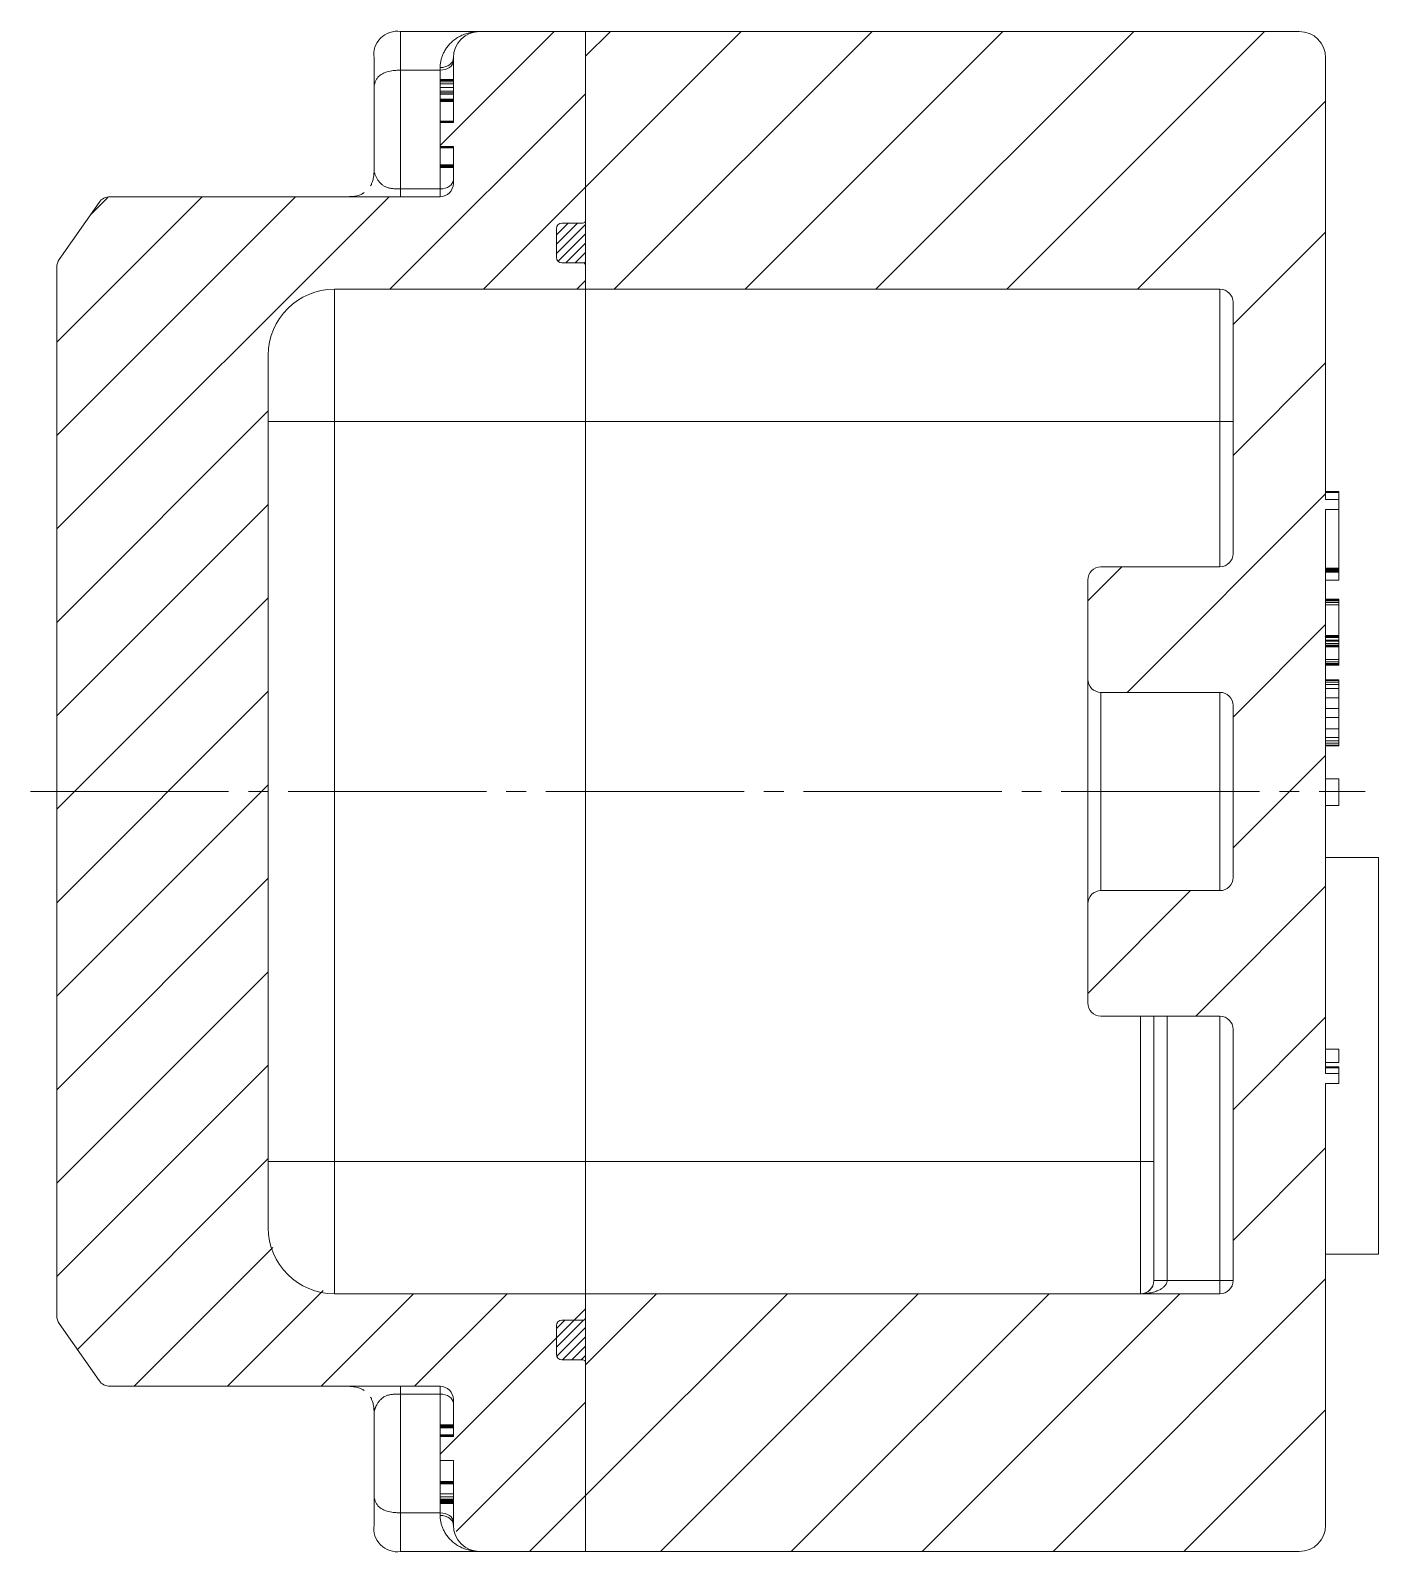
# Model space of a CAD drawing. Header units: millimetres. Extents: x -343 to 384, y -214 to 297.
# Drawn here: x -342.8 to -240.8, y -57.6 to 57.6 of the extents above; entities that cross this region are included whole.
import ezdxf

# ---------------------------------------------------------------- set-up
doc = ezdxf.new("R2010")
doc.units = ezdxf.units.MM
doc.linetypes.add('K5LT_AXLED', pattern=[19.5, 15, -1.5, 1.5, -1.5])
doc.linetypes.add('K5LT_THIN', pattern=[0])

# ---------------------------------------------------------------- blocks, each defined once
blk = doc.blocks.new('U6')
h = blk.add_hatch()
h.set_pattern_fill('', angle=45, style=0, pattern_type=0)
h.set_pattern_definition([(45, (0, 0), (-3.535534, 3.535534), [])])
h.paths.add_polyline_path([(-310.76, 55.5), (-310.76, 50.61), (-311.76, 50.61), (-311.76, 48.79), (-310.76, 48.79), (-310.76, 46), (-311.05, 45.29), (-311.76, 45), (-336.74, 45), (-337.44, 44.71), (-337.56, 44.57), (-340.58, 40.26), (-340.76, 39.68), (-340.76, -39.68), (-340.58, -40.26), (-337.56, -44.57), (-336.91, -44.98), (-336.74, -45), (-311.76, -45), (-311.05, -45.29), (-310.76, -46), (-310.76, -48.79), (-311.76, -48.79), (-311.76, -50.61), (-310.76, -50.61), (-310.76, -55.5), (-310.17, -56.91), (-308.76, -57.5), (-300.76, -57.5), (-300.76, -43.2), (-300.82, -43.06), (-300.96, -43), (-302.56, -43), (-302.84, -42.88), (-302.96, -42.6), (-302.96, -40.4), (-302.84, -40.12), (-302.56, -40), (-300.96, -40), (-300.82, -39.94), (-300.76, -39.8), (-300.76, -38), (-319.76, -38), (-322.45, -37.22), (-324.29, -35.11), (-324.76, -33), (-324.76, 33), (-323.97, 35.69), (-321.87, 37.53), (-319.76, 38), (-300.76, 38), (-300.76, 39.8), (-300.82, 39.94), (-300.96, 40), (-302.56, 40), (-302.84, 40.12), (-302.96, 40.4), (-302.96, 42.6), (-302.84, 42.88), (-302.56, 43), (-300.96, 43), (-300.82, 43.06), (-300.76, 43.2), (-300.76, 57.5), (-308.76, 57.5), (-310.17, 56.91)])
h = blk.add_hatch()
h.set_pattern_fill('', angle=45, style=0, pattern_type=0)
h.set_pattern_definition([(45, (0, 0), (-4.94975, 4.94975), [])])
h.paths.add_polyline_path([(-252.76, 17), (-261.76, 17), (-262.46, 16.71), (-262.76, 16), (-262.76, 8.5), (-262.46, 7.79), (-261.76, 7.5), (-252.76, 7.5), (-252.05, 7.21), (-251.76, 6.5), (-251.76, -6.5), (-252.05, -7.21), (-252.76, -7.5), (-261.76, -7.5), (-262.46, -7.79), (-262.76, -8.5), (-262.76, -16), (-262.46, -16.71), (-261.76, -17), (-252.76, -17), (-252.05, -17.29), (-251.76, -18), (-251.76, -37), (-252.05, -37.71), (-252.76, -38), (-300.76, -38), (-300.76, -57.5), (-246.76, -57.5), (-245.34, -56.91), (-244.76, -55.5), (-244.76, -45), (-244.76, -22.09), (-243.76, -22.09), (-243.76, -21.33), (-244.76, -21.33), (-244.76, 21.33), (-243.76, 21.33), (-243.76, 22.09), (-244.76, 22.09), (-244.76, 45), (-244.76, 55.5), (-245.34, 56.91), (-246.76, 57.5), (-300.76, 57.5), (-300.76, 38), (-252.76, 38), (-252.05, 37.71), (-251.76, 37), (-251.76, 18), (-252.05, 17.29)])
h = blk.add_hatch()
h.set_pattern_fill('', angle=45, style=0, pattern_type=0)
h.set_pattern_definition([(45, (0, 0), (-0.3535534, 0.3535534), [])])
h.paths.add_polyline_path([(-300.76, -43.2), (-300.76, -39.8), (-300.82, -39.94), (-300.96, -40), (-302.56, -40), (-302.84, -40.12), (-302.96, -40.4), (-302.96, -42.6), (-302.84, -42.88), (-302.56, -43), (-300.96, -43), (-300.82, -43.06), (-300.76, -43.2)])
h.paths.add_polyline_path([(-300.76, 39.8), (-300.76, 43.2), (-300.82, 43.06), (-300.96, 43), (-300.96, 43), (-302.56, 43), (-302.84, 42.88), (-302.96, 42.6), (-302.96, 40.4), (-302.84, 40.12), (-302.56, 40), (-300.96, 40), (-300.82, 39.94)])
at = {"color": 7, "linetype": 'K5LT_THIN', "lineweight": 18}
for p, q in [((-314.76, 54.57), (-314.76, 57.5)), ((-308.76, 57.5), (-314.76, 57.5)), ((-300.76, 57.5), (-308.76, 57.5)), ((-300.76, 57.5), (-300.76, 43.2)), ((-246.76, 57.5), (-300.76, 57.5)), ((-300.76, 57.5), (-300.76, 38)), ((-316.76, 53.16), (-316.76, 55.5)), ((-310.76, 55.5), (-310.76, 50.61)), ((-244.76, 45), (-244.76, 55.5)), ((-311.76, 54.57), (-314.76, 54.57)), ((-314.76, 45.59), (-314.76, 54.57)), ((-311.76, 54.57), (-311.76, 54.77)), ((-311.76, 53.86), (-311.76, 54.57)), ((-316.76, 46.99), (-316.76, 53.16)), ((-311.76, 53.84), (-311.76, 53.86)), ((-310.76, 53.86), (-311.76, 53.86)), ((-310.76, 53.84), (-311.76, 53.84)), ((-311.76, 53.78), (-311.76, 53.84)), ((-311.76, 53.68), (-311.76, 53.78)), ((-310.76, 53.78), (-311.76, 53.78)), ((-311.76, 53.54), (-311.76, 53.68)), ((-310.76, 53.68), (-311.76, 53.68)), ((-310.76, 53.54), (-311.76, 53.54)), ((-311.76, 53.26), (-311.76, 53.54)), ((-310.76, 53.26), (-311.76, 53.26)), ((-311.76, 52.98), (-311.76, 53.26)), ((-311.76, 52.87), (-311.76, 52.98)), ((-310.76, 52.98), (-311.76, 52.98)), ((-316.76, 51.9), (-316.76, 50.63)), ((-311.76, 52.75), (-311.76, 52.87)), ((-310.76, 52.87), (-311.76, 52.87)), ((-310.76, 52.75), (-311.76, 52.75)), ((-311.76, 52.38), (-311.76, 52.75)), ((-310.76, 52.38), (-311.76, 52.38)), ((-311.76, 52.37), (-311.76, 52.38)), ((-310.76, 52.37), (-311.76, 52.37)), ((-311.76, 52.34), (-311.76, 52.37)), ((-311.76, 52.25), (-311.76, 52.34)), ((-310.76, 52.34), (-311.76, 52.34)), ((-310.76, 52.25), (-311.76, 52.25)), ((-311.76, 52.2), (-311.76, 52.25)), ((-311.76, 50.72), (-311.76, 52.2)), ((-310.76, 52.2), (-311.76, 52.2)), ((-310.76, 50.72), (-311.76, 50.72)), ((-311.76, 50.71), (-311.76, 50.72)), ((-311.76, 50.67), (-311.76, 50.71)), ((-310.76, 50.71), (-311.76, 50.71)), ((-316.76, 50.63), (-316.76, 46.99)), ((-310.76, 50.67), (-311.76, 50.67)), ((-311.76, 50.61), (-311.76, 50.67)), ((-310.76, 50.61), (-311.76, 50.61)), ((-311.76, 50.61), (-311.76, 48.79)), ((-311.76, 48.74), (-311.76, 48.79)), ((-310.76, 48.79), (-311.76, 48.79)), ((-311.76, 48.7), (-311.76, 48.74)), ((-310.76, 48.74), (-311.76, 48.74)), ((-311.76, 48.69), (-311.76, 48.7)), ((-310.76, 48.7), (-311.76, 48.7)), ((-311.76, 47.4), (-311.76, 48.69)), ((-310.76, 48.69), (-311.76, 48.69)), ((-310.76, 48.69), (-311.76, 48.69)), ((-311.76, 48.69), (-311.76, 48.69)), ((-310.76, 48.79), (-310.76, 46)), ((-310.76, 47.4), (-311.76, 47.4)), ((-311.76, 47.34), (-311.76, 47.4)), ((-310.76, 47.34), (-311.76, 47.34)), ((-311.76, 47.27), (-311.76, 47.34)), ((-311.76, 47.23), (-311.76, 47.27)), ((-310.76, 47.27), (-311.76, 47.27)), ((-310.76, 47.23), (-311.76, 47.23)), ((-311.76, 47.21), (-311.76, 47.23)), ((-316.76, 46.98), (-316.76, 46.99)), ((-316.76, 46.96), (-316.76, 46.98)), ((-310.76, 47.21), (-311.76, 47.21)), ((-311.76, 45.59), (-311.76, 47.21)), ((-311.76, 45), (-336.74, 45)), ((-311.76, 45.59), (-314.76, 45.59)), ((-314.76, 45), (-314.76, 45.59)), ((-311.76, 45.59), (-311.76, 45)), ((-244.76, 45), (-244.76, 22.09)), ((-340.58, 40.26), (-337.56, 44.57)), ((-300.96, 43), (-302.56, 43)), ((-300.96, 43), (-302.56, 43)), ((-300.76, 39.8), (-300.76, 43.2)), ((-302.96, 42.6), (-302.96, 40.4)), ((-302.96, 42.6), (-302.96, 40.4)), ((-340.76, 39.68), (-340.76, -39.68)), ((-302.56, 40), (-300.96, 40)), ((-302.56, 40), (-300.96, 40)), ((-300.76, 39.8), (-300.76, 38)), ((-319.76, 28), (-319.76, 38)), ((-300.76, 38), (-319.76, 38)), ((-300.76, 28), (-300.76, 38)), ((-300.76, 28), (-300.76, 38)), ((-252.76, 38), (-300.76, 38)), ((-252.76, 38), (-252.76, 28)), ((-251.76, 37), (-251.76, 18)), ((-324.76, -33), (-324.76, 33)), ((-319.76, 28), (-324.76, 28)), ((-319.76, 28), (-300.76, 28)), ((-319.76, -28), (-319.76, 28)), ((-300.76, 28), (-300.76, -28)), ((-300.76, 28), (-300.76, -28)), ((-252.76, 28), (-300.76, 28)), ((-252.76, 28), (-251.76, 28)), ((-252.76, 28), (-252.76, 17)), ((-244.76, 22.69), (-243.76, 22.69)), ((-244.76, 22.68), (-243.76, 22.68)), ((-244.76, 22.68), (-243.76, 22.68)), ((-244.76, 22.67), (-243.76, 22.67)), ((-244.76, 22.64), (-243.76, 22.64)), ((-244.76, 22.61), (-243.76, 22.61)), ((-243.76, 22.09), (-244.76, 22.09)), ((-243.76, 22.69), (-243.76, 22.68)), ((-243.76, 22.68), (-243.76, 22.67)), ((-243.76, 22.68), (-243.76, 22.68)), ((-243.76, 22.67), (-243.76, 22.64)), ((-243.76, 22.64), (-243.76, 22.61)), ((-243.76, 22.61), (-243.76, 22.09)), ((-243.76, 21.33), (-243.76, 22.09)), ((-244.76, 21.33), (-243.76, 21.33)), ((-244.76, 21.33), (-244.76, -21.33)), ((-243.76, 21.33), (-243.76, 16.89)), ((-252.76, 17), (-261.76, 17)), ((-244.76, 16.89), (-243.76, 16.89)), ((-244.76, 16.83), (-243.76, 16.83)), ((-244.76, 16.77), (-243.76, 16.77)), ((-244.76, 16.71), (-243.76, 16.71)), ((-244.76, 16.65), (-243.76, 16.65)), ((-244.76, 16.62), (-243.76, 16.62)), ((-244.76, 16.61), (-243.76, 16.61)), ((-244.76, 16.6), (-243.76, 16.6)), ((-244.76, 16.59), (-243.76, 16.59)), ((-243.76, 16.89), (-243.76, 16.83)), ((-243.76, 16.83), (-243.76, 16.77)), ((-243.76, 16.77), (-243.76, 16.71)), ((-243.76, 16.71), (-243.76, 16.65)), ((-243.76, 16.65), (-243.76, 16.62)), ((-243.76, 16.62), (-243.76, 16.61)), ((-243.76, 16.61), (-243.76, 16.6)), ((-243.76, 16.6), (-243.76, 16.59)), ((-243.76, 16.59), (-243.76, 16)), ((-262.76, 16), (-262.76, 8.5)), ((-244.76, 16), (-243.76, 16)), ((-244.76, 14.56), (-243.76, 14.56)), ((-244.76, 14.54), (-243.76, 14.54)), ((-244.76, 14.5), (-243.76, 14.5)), ((-244.76, 14.43), (-243.76, 14.43)), ((-244.76, 14.3), (-243.76, 14.3)), ((-244.76, 14.13), (-243.76, 14.13)), ((-243.76, 14.56), (-243.76, 14.54)), ((-243.76, 14.54), (-243.76, 14.5)), ((-243.76, 14.5), (-243.76, 14.43)), ((-243.76, 14.43), (-243.76, 14.3)), ((-243.76, 14.3), (-243.76, 14.13)), ((-243.76, 14.13), (-243.76, 11.81)), ((-244.76, 11.81), (-243.76, 11.81)), ((-244.76, 11.8), (-243.76, 11.8)), ((-244.76, 11.78), (-243.76, 11.78)), ((-244.76, 11.73), (-243.76, 11.73)), ((-244.76, 11.65), (-243.76, 11.65)), ((-243.76, 11.81), (-243.76, 11.8)), ((-243.76, 11.8), (-243.76, 11.78)), ((-243.76, 11.78), (-243.76, 11.73)), ((-243.76, 11.73), (-243.76, 11.65)), ((-243.76, 11.65), (-243.76, 11.45)), ((-244.76, 11.45), (-243.76, 11.45)), ((-244.76, 11.37), (-243.76, 11.37)), ((-244.76, 11.2), (-243.76, 11.2)), ((-244.76, 11.08), (-243.76, 11.08)), ((-244.76, 10.99), (-243.76, 10.99)), ((-244.76, 10.95), (-243.76, 10.95)), ((-244.76, 10.94), (-243.76, 10.94)), ((-243.76, 11.45), (-243.76, 11.37)), ((-243.76, 11.37), (-243.76, 11.2)), ((-243.76, 11.2), (-243.76, 11.08)), ((-243.76, 11.08), (-243.76, 10.99)), ((-243.76, 10.99), (-243.76, 10.95)), ((-243.76, 10.95), (-243.76, 10.94)), ((-243.76, 10.94), (-243.76, 9.99)), ((-244.76, 9.99), (-243.76, 9.99)), ((-244.76, 9.8), (-243.76, 9.8)), ((-244.76, 9.68), (-243.76, 9.68)), ((-244.76, 9.63), (-243.76, 9.63)), ((-244.76, 9.58), (-243.76, 9.58)), ((-244.76, 9.56), (-243.76, 9.56)), ((-243.76, 9.99), (-243.76, 9.8)), ((-243.76, 9.8), (-243.76, 9.68)), ((-243.76, 9.68), (-243.76, 9.63)), ((-243.76, 9.63), (-243.76, 9.58)), ((-243.76, 9.58), (-243.76, 9.56)), ((-262.76, 8.5), (-262.76, -8.5)), ((-244.76, 8.44), (-243.76, 8.44)), ((-244.76, 8.4), (-243.76, 8.4)), ((-244.76, 8.28), (-243.76, 8.28)), ((-244.76, 8.09), (-243.76, 8.09)), ((-243.76, 8.44), (-243.76, 8.4)), ((-243.76, 8.4), (-243.76, 8.28)), ((-243.76, 8.28), (-243.76, 8.09)), ((-243.76, 8.09), (-243.76, 7.78)), ((-261.76, 7.5), (-261.76, -7.5)), ((-252.76, 7.5), (-261.76, 7.5)), ((-252.76, 7.5), (-252.76, -7.5)), ((-244.76, 7.78), (-243.76, 7.78)), ((-244.76, 7.08), (-243.76, 7.08)), ((-243.76, 7.78), (-243.76, 7.08)), ((-243.76, 7.08), (-243.76, 6.29)), ((-251.76, 6.5), (-251.76, -6.5)), ((-244.76, 6.29), (-243.76, 6.29)), ((-243.76, 6.29), (-243.76, 5.61)), ((-244.76, 5.61), (-243.76, 5.61)), ((-244.76, 4.75), (-243.76, 4.75)), ((-243.76, 5.61), (-243.76, 4.75)), ((-243.76, 4.75), (-243.76, 4.08)), ((-244.76, 4.08), (-243.76, 4.08)), ((-244.76, 3.83), (-243.76, 3.83)), ((-244.76, 3.66), (-243.76, 3.66)), ((-244.76, 3.5), (-243.76, 3.5)), ((-243.76, 4.08), (-243.76, 3.83)), ((-243.76, 3.83), (-243.76, 3.66)), ((-243.76, 3.66), (-243.76, 3.5)), ((-243.76, 3.5), (-243.76, 3.45)), ((-244.76, 3.45), (-243.76, 3.45)), ((-244.76, 0.95), (-243.76, 0.95)), ((-243.76, 0.95), (-243.76, -1.05)), ((-244.76, -1.05), (-243.76, -1.05)), ((-244.76, -3.89), (-244.76, -1.7)), ((-240.76, -5), (-244.76, -5)), ((-240.76, -35), (-240.76, -5)), ((-252.76, -7.5), (-261.76, -7.5)), ((-262.76, -8.5), (-262.76, -16)), ((-252.76, -17), (-261.76, -17)), ((-258.76, -28), (-258.76, -17)), ((-257.76, -37), (-257.76, -17)), ((-256.76, -37), (-256.76, -17)), ((-252.76, -37), (-252.76, -17)), ((-251.76, -18), (-251.76, -37)), ((-244.76, -19.5), (-243.76, -19.5)), ((-243.76, -19.5), (-243.76, -20.5)), ((-244.76, -20.5), (-243.76, -20.5)), ((-244.76, -20.82), (-243.76, -20.82)), ((-244.76, -20.83), (-243.76, -20.83)), ((-244.76, -20.84), (-243.76, -20.84)), ((-244.76, -20.86), (-243.76, -20.86)), ((-244.76, -20.9), (-243.76, -20.9)), ((-243.76, -21.33), (-244.76, -21.33)), ((-243.76, -20.82), (-243.76, -20.83)), ((-243.76, -20.83), (-243.76, -20.84)), ((-243.76, -20.84), (-243.76, -20.86)), ((-243.76, -20.86), (-243.76, -20.9)), ((-243.76, -20.9), (-243.76, -21.33)), ((-243.76, -22.09), (-243.76, -21.33)), ((-244.76, -22.09), (-243.76, -22.09)), ((-244.76, -22.09), (-244.76, -45)), ((-324.76, -28), (-319.76, -28)), ((-319.76, -28), (-300.76, -28)), ((-319.76, -28), (-319.76, -38)), ((-300.76, -38), (-300.76, -28)), ((-258.76, -28), (-300.76, -28)), ((-300.76, -38), (-300.76, -28)), ((-258.76, -28), (-257.76, -28)), ((-258.76, -38), (-258.76, -28)), ((-240.76, -35), (-244.76, -35)), ((-319.76, -38), (-300.76, -38)), ((-300.76, -38), (-300.76, -39.8)), ((-300.76, -38), (-300.76, -57.5)), ((-300.76, -38), (-252.76, -38)), ((-257.76, -37), (-256.76, -37)), ((-252.76, -37), (-256.76, -37)), ((-252.76, -37), (-251.76, -37)), ((-252.76, -38), (-252.76, -37)), ((-337.56, -44.57), (-340.58, -40.26)), ((-300.96, -40), (-302.56, -40)), ((-300.96, -40), (-302.56, -40)), ((-300.76, -43.2), (-300.76, -39.8)), ((-302.96, -40.4), (-302.96, -42.6)), ((-302.96, -40.4), (-302.96, -42.6)), ((-302.56, -43), (-300.96, -43)), ((-302.56, -43), (-300.96, -43)), ((-300.76, -43.2), (-300.76, -57.5)), ((-336.74, -45), (-311.76, -45)), ((-314.76, -45.59), (-314.76, -45)), ((-314.76, -54.57), (-314.76, -45.59)), ((-311.76, -45.59), (-314.76, -45.59)), ((-311.76, -45), (-311.76, -45.59)), ((-311.76, -47.91), (-311.76, -45.59)), ((-310.76, -46), (-310.76, -48.79)), ((-244.76, -45), (-244.76, -55.5)), ((-316.76, -46.98), (-316.76, -46.96)), ((-316.76, -46.98), (-316.76, -46.99)), ((-316.76, -46.98), (-316.76, -51.9)), ((-316.76, -53.16), (-316.76, -46.99)), ((-311.76, -47.93), (-311.76, -47.91)), ((-310.76, -47.91), (-311.76, -47.91)), ((-310.76, -47.93), (-311.76, -47.93)), ((-311.76, -47.97), (-311.76, -47.93)), ((-310.76, -47.97), (-311.76, -47.97)), ((-311.76, -47.99), (-311.76, -47.97)), ((-311.76, -48.04), (-311.76, -47.99)), ((-310.76, -47.99), (-311.76, -47.99)), ((-311.76, -48.09), (-311.76, -48.04)), ((-310.76, -48.04), (-311.76, -48.04)), ((-311.76, -48.15), (-311.76, -48.09)), ((-310.76, -48.09), (-311.76, -48.09)), ((-310.76, -48.15), (-311.76, -48.15)), ((-311.76, -48.68), (-311.76, -48.15)), ((-311.76, -48.69), (-311.76, -48.68)), ((-310.76, -48.68), (-311.76, -48.68)), ((-310.76, -48.69), (-311.76, -48.69)), ((-311.76, -48.7), (-311.76, -48.69)), ((-311.76, -48.73), (-311.76, -48.7)), ((-310.76, -48.7), (-311.76, -48.7)), ((-310.76, -48.73), (-311.76, -48.73)), ((-311.76, -48.79), (-311.76, -48.73)), ((-311.76, -48.79), (-311.76, -50.61)), ((-310.76, -48.79), (-311.76, -48.79)), ((-310.76, -50.61), (-311.76, -50.61)), ((-311.76, -52.2), (-311.76, -50.61)), ((-310.76, -50.61), (-310.76, -55.5)), ((-311.76, -52.25), (-311.76, -52.2)), ((-310.76, -52.2), (-311.76, -52.2)), ((-311.76, -52.32), (-311.76, -52.25)), ((-310.76, -52.25), (-311.76, -52.25)), ((-310.76, -52.32), (-311.76, -52.32)), ((-311.76, -52.37), (-311.76, -52.32)), ((-311.76, -52.38), (-311.76, -52.37)), ((-310.76, -52.37), (-311.76, -52.37)), ((-310.76, -52.38), (-311.76, -52.38)), ((-311.76, -53.13), (-311.76, -52.38)), ((-316.76, -55.5), (-316.76, -53.16)), ((-311.76, -53.36), (-311.76, -53.13)), ((-310.76, -53.13), (-311.76, -53.13)), ((-311.76, -53.54), (-311.76, -53.36)), ((-310.76, -53.36), (-311.76, -53.36)), ((-310.76, -53.54), (-311.76, -53.54)), ((-311.76, -53.61), (-311.76, -53.54)), ((-310.76, -53.61), (-311.76, -53.61)), ((-311.76, -53.67), (-311.76, -53.61)), ((-310.76, -53.67), (-311.76, -53.67)), ((-311.76, -53.75), (-311.76, -53.67)), ((-310.76, -53.75), (-311.76, -53.75)), ((-311.76, -53.81), (-311.76, -53.75)), ((-311.76, -53.85), (-311.76, -53.81)), ((-310.76, -53.81), (-311.76, -53.81)), ((-311.76, -53.86), (-311.76, -53.85)), ((-310.76, -53.85), (-311.76, -53.85)), ((-310.76, -53.86), (-311.76, -53.86)), ((-311.76, -54.57), (-311.76, -53.86)), ((-311.76, -54.57), (-314.76, -54.57)), ((-314.76, -57.5), (-314.76, -54.57)), ((-311.76, -54.77), (-311.76, -54.57)), ((-308.76, -57.5), (-314.76, -57.5)), ((-308.76, -57.5), (-300.76, -57.5)), ((-300.76, -57.5), (-246.76, -57.5))]:
    blk.add_line(p, q, dxfattribs=at)
at = {"color": 30, "linetype": 'K5LT_AXLED', "lineweight": 18, "true_color": 0xff8000}
blk.add_line((-342.76, 0), (-241.76, 0), dxfattribs=at)
at = {"color": 7, "linetype": 'K5LT_THIN', "lineweight": 18}
for centre, radius, start, end in [((-315.01, 55.75), 1.77, 81.8699, 188.1301), ((-308.76, 55.5), 2, 90, 180), ((-246.76, 55.5), 2, 0, 90), ((-336.74, 44), 1, 90, 145), ((-311.76, 46), 1, 270, 0), ((-302.56, 42.6), 0.4, 90, 180), ((-302.56, 42.6), 0.4, 90, 180), ((-300.96, 43.2), 0.2, 270, 0), ((-300.96, 43.2), 0.2, 270, 0), ((-302.56, 40.4), 0.4, 180, 270), ((-302.56, 40.4), 0.4, 180, 270), ((-339.76, 39.68), 1, 145, 180), ((-300.96, 39.8), 0.2, 0, 90), ((-300.96, 39.8), 0.2, 0.0006, 90), ((-319.76, 33), 5, 90, 180), ((-252.76, 37), 1, 0, 90), ((-252.76, 18), 1, 270, 0), ((-261.76, 16), 1, 90, 180), ((-261.76, 8.5), 1, 180, 270), ((-252.76, 6.5), 1, 0, 90), ((-252.76, -6.5), 1, 270, 0), ((-261.76, -8.5), 1, 90, 180), ((-261.76, -16), 1, 180, 270), ((-252.76, -18), 1, 0, 90), ((-319.76, -33), 5, 180, 270), ((-258.76, -37), 1, 270.0149, 0), ((-252.76, -37), 1, 270, 0), ((-339.76, -39.68), 1, 180, 215), ((-302.56, -40.4), 0.4, 90, 180), ((-302.56, -40.4), 0.4, 90, 180), ((-300.96, -39.8), 0.2, 270, 0), ((-300.96, -39.8), 0.2, 270, 359.9994), ((-302.56, -42.6), 0.4, 180, 270), ((-302.56, -42.6), 0.4, 180, 270), ((-300.96, -43.2), 0.2, 0, 90), ((-300.96, -43.2), 0.2, 0, 90), ((-336.74, -44), 1, 215, 270), ((-311.76, -46), 1, 0, 90), ((-311.76, -46), 1, 0, 90), ((-315.01, -55.75), 1.77, 171.8699, 278.1301), ((-308.76, -55.5), 2, 180, 270), ((-246.76, -55.5), 2, 270, 0)]:
    blk.add_arc(centre, radius, start, end, dxfattribs=at)
for centre, start_param, end_param in [((-311.76, 55.28), 4.712389, 6.283185), ((-311.76, 46.29), 4.712389, 6.283185), ((-311.76, -46.29), 0, 1.570796), ((-311.76, -55.28), 0, 1.570796)]:
    blk.add_ellipse(centre, major_axis=(1, 0), ratio=0.707107, start_param=start_param, end_param=end_param, dxfattribs=at)
for points, knots in [([(-311.76, 54.77), (-311.76, 54.88), (-311.75, 55.08), (-311.69, 55.36), (-311.61, 55.62), (-311.5, 55.89), (-311.36, 56.14), (-311.18, 56.39), (-310.97, 56.63), (-310.72, 56.85), (-310.43, 57.05), (-310.1, 57.22), (-309.74, 57.36), (-309.38, 57.45), (-309.05, 57.49), (-308.85, 57.5), (-308.76, 57.5)], [0, 0, 0, 0, 0.907181, 1.809441, 2.69941, 3.696314, 4.735513, 5.856304, 7.057221, 8.352961, 9.737521, 11.239352, 12.887306, 14.448278, 15.838356, 17, 17, 17, 17]), ([(-310.76, 55.5), (-310.76, 55.45), (-310.77, 55.36), (-310.82, 55.23), (-310.9, 55.12), (-310.99, 55.03), (-311.11, 54.94), (-311.25, 54.87), (-311.4, 54.82), (-311.57, 54.78), (-311.69, 54.77), (-311.76, 54.77)], [0, 0, 0, 0, 1.559957, 2.920951, 4.136752, 5.384901, 6.67049, 7.938583, 9.211972, 10.459586, 12, 12, 12, 12]), ([(-316.76, 46.96), (-316.76, 46.94), (-316.76, 46.92), (-316.76, 46.87), (-316.76, 46.83), (-316.77, 46.73), (-316.77, 46.67), (-316.79, 46.53), (-316.8, 46.45), (-316.83, 46.32), (-316.84, 46.27), (-316.87, 46.18), (-316.88, 46.14), (-316.91, 46.06), (-316.93, 46.03), (-316.96, 45.95), (-316.97, 45.92), (-317, 45.86), (-317.02, 45.84), (-317.03, 45.81)], [0.634193, 0.634193, 0.634193, 0.634193, 2.038431, 2.038431, 4.721358, 4.721358, 9.172038, 9.172038, 14.772038, 14.772038, 18.316155, 18.316155, 20.993873, 20.993873, 23.668424, 23.668424, 26.035314, 26.035314, 28, 28, 28, 28]), ([(-316.76, 46.99), (-316.76, 46.98), (-316.76, 46.96), (-316.75, 46.94), (-316.75, 46.92), (-316.75, 46.9), (-316.75, 46.88), (-316.74, 46.84), (-316.72, 46.78), (-316.69, 46.7), (-316.66, 46.6), (-316.61, 46.5), (-316.56, 46.4), (-316.5, 46.3), (-316.43, 46.21), (-316.37, 46.12), (-316.29, 46.04), (-316.22, 45.96), (-316.13, 45.89), (-316.04, 45.82), (-315.93, 45.76), (-315.82, 45.71), (-315.71, 45.68), (-315.59, 45.65), (-315.46, 45.62), (-315.33, 45.61), (-315.18, 45.6), (-315.03, 45.59), (-314.89, 45.59), (-314.8, 45.59), (-314.76, 45.59)], [0, 0, 0, 0, 0.888272, 1.565102, 2.010917, 2.365515, 2.837926, 3.633982, 4.995054, 6.662707, 8.513565, 10.195054, 11.866147, 13.395054, 14.922719, 16.30899, 17.65666, 18.891537, 20.134074, 21.333151, 22.524447, 23.640338, 24.671108, 25.607078, 26.521518, 27.450128, 28.385219, 29.392362, 30.255242, 31, 31, 31, 31]), ([(-318.75, 45), (-318.66, 45), (-318.49, 45.01), (-318.26, 45.03), (-318.06, 45.07), (-317.89, 45.12), (-317.75, 45.17), (-317.66, 45.21), (-317.63, 45.23)], [0, 0, 0, 0, 2.06352, 3.900842, 5.39468, 6.82246, 7.985138, 9, 9, 9, 9]), ([(-317.51, 45.31), (-317.53, 45.29), (-317.55, 45.28), (-317.59, 45.26), (-317.61, 45.25), (-317.63, 45.24)], [0, 0, 0, 0, 1.196729, 1.196729, 2.271411, 2.271411, 2.271411, 2.271411]), ([(-258.76, -38), (-258.65, -38), (-258.46, -37.99), (-258.2, -37.96), (-257.98, -37.92), (-257.79, -37.88), (-257.61, -37.82), (-257.46, -37.76), (-257.33, -37.7), (-257.21, -37.64), (-257.11, -37.57), (-257.03, -37.51), (-256.96, -37.44), (-256.9, -37.37), (-256.85, -37.3), (-256.81, -37.23), (-256.78, -37.16), (-256.76, -37.09), (-256.76, -37.04), (-256.76, -37.01), (-256.76, -37)], [0, 0, 0, 0, 2.770422, 5.148661, 7.049708, 8.806509, 10.362929, 11.803974, 13.091612, 14.257157, 15.24631, 16.161558, 16.960086, 17.696193, 18.401195, 19.085351, 19.728289, 20.344374, 20.761487, 21, 21, 21, 21]), ([(-257.82, -37.35), (-257.84, -37.39), (-257.85, -37.43), (-257.89, -37.5), (-257.91, -37.53), (-257.96, -37.6), (-257.98, -37.63), (-258.03, -37.69), (-258.06, -37.72), (-258.12, -37.77), (-258.16, -37.8), (-258.22, -37.85), (-258.26, -37.87), (-258.33, -37.91), (-258.37, -37.92), (-258.45, -37.95), (-258.49, -37.96), (-258.57, -37.98), (-258.61, -37.99), (-258.69, -38), (-258.72, -38), (-258.75, -38), (-258.75, -38), (-258.75, -38), (-258.75, -38), (-258.75, -38), (-258.75, -38), (-258.75, -38), (-258.75, -38), (-258.75, -38), (-258.75, -38), (-258.75, -38), (-258.75, -38), (-258.75, -38), (-258.75, -38), (-258.75, -38), (-258.75, -38), (-258.75, -38), (-258.75, -38), (-258.75, -38), (-258.75, -38), (-258.75, -38), (-258.75, -38), (-258.75, -38), (-258.75, -38), (-258.76, -38), (-258.76, -38), (-258.76, -38), (-258.76, -38), (-258.76, -38)], [0, 0, 0, 0, 3.439352, 3.439352, 7.273973, 7.273973, 11.537399, 11.537399, 16.230335, 16.230335, 21.333767, 21.333767, 26.810324, 26.810324, 32.610298, 32.610298, 38.67125, 38.67125, 44.921031, 44.921031, 49.477918, 49.477918, 49.51558, 49.51558, 49.535818, 49.535818, 49.556056, 49.556056, 49.578495, 49.578495, 49.601762, 49.601762, 49.625029, 49.625029, 49.659936, 49.659936, 49.694843, 49.694843, 49.721194, 49.721194, 49.756837, 49.756837, 49.828123, 49.828123, 49.949065, 49.949065, 49.984508, 49.984508, 50, 50, 50, 50]), ([(-317.63, -45.24), (-317.7, -45.2), (-317.83, -45.14), (-318.03, -45.08), (-318.22, -45.04), (-318.39, -45.02), (-318.57, -45), (-318.69, -45), (-318.75, -45)], [0, 0, 0, 0, 1.814906, 3.440633, 4.87718, 6.263311, 7.637584, 9, 9, 9, 9]), ([(-317.51, -45.31), (-317.53, -45.29), (-317.55, -45.28), (-317.59, -45.26), (-317.61, -45.25), (-317.63, -45.24)], [0, 0, 0, 0, 1.196729, 1.196729, 2.271411, 2.271411, 2.271411, 2.271411]), ([(-316.76, -46.96), (-316.76, -46.94), (-316.76, -46.92), (-316.76, -46.87), (-316.76, -46.83), (-316.77, -46.73), (-316.77, -46.67), (-316.79, -46.53), (-316.8, -46.45), (-316.83, -46.32), (-316.84, -46.27), (-316.87, -46.18), (-316.88, -46.14), (-316.91, -46.06), (-316.93, -46.03), (-316.96, -45.95), (-316.97, -45.92), (-317, -45.86), (-317.02, -45.84), (-317.03, -45.81)], [0.634193, 0.634193, 0.634193, 0.634193, 2.038431, 2.038431, 4.721358, 4.721358, 9.172038, 9.172038, 14.772038, 14.772038, 18.316155, 18.316155, 20.993873, 20.993873, 23.668424, 23.668424, 26.035314, 26.035314, 28, 28, 28, 28]), ([(-316.76, -46.99), (-316.76, -46.98), (-316.76, -46.96), (-316.75, -46.94), (-316.75, -46.92), (-316.75, -46.91), (-316.75, -46.89), (-316.74, -46.86), (-316.73, -46.81), (-316.71, -46.75), (-316.69, -46.69), (-316.66, -46.62), (-316.63, -46.54), (-316.59, -46.46), (-316.53, -46.36), (-316.47, -46.26), (-316.4, -46.16), (-316.33, -46.07), (-316.25, -45.99), (-316.16, -45.91), (-316.07, -45.84), (-315.96, -45.78), (-315.85, -45.73), (-315.74, -45.68), (-315.62, -45.65), (-315.5, -45.63), (-315.37, -45.61), (-315.21, -45.6), (-315.06, -45.59), (-314.93, -45.59), (-314.85, -45.59), (-314.79, -45.59), (-314.76, -45.59)], [0, 0, 0, 0, 0.902322, 1.597759, 2.045822, 2.41007, 2.851615, 3.58389, 4.660478, 5.954482, 7.277099, 8.600727, 9.980233, 11.5892, 13.309196, 15.077816, 16.681609, 18.196397, 19.641699, 21.022306, 22.352083, 23.631164, 24.865523, 26.001526, 27.028247, 27.999461, 28.952331, 29.890986, 31.441827, 31.954593, 32.389908, 33, 33, 33, 33]), ([(-311.76, -54.77), (-311.69, -54.77), (-311.56, -54.78), (-311.39, -54.82), (-311.24, -54.87), (-311.11, -54.94), (-310.99, -55.03), (-310.89, -55.13), (-310.82, -55.24), (-310.77, -55.36), (-310.76, -55.45), (-310.76, -55.5)], [0, 0, 0, 0, 1.560346, 2.921664, 4.1377, 5.386016, 6.671659, 7.939678, 9.212878, 10.460232, 12, 12, 12, 12]), ([(-311.76, -54.77), (-311.76, -54.88), (-311.75, -55.08), (-311.69, -55.36), (-311.61, -55.62), (-311.5, -55.89), (-311.36, -56.14), (-311.18, -56.39), (-310.97, -56.63), (-310.72, -56.85), (-310.43, -57.05), (-310.1, -57.22), (-309.74, -57.36), (-309.38, -57.45), (-309.05, -57.49), (-308.85, -57.5), (-308.76, -57.5)], [0, 0, 0, 0, 0.907181, 1.809441, 2.69941, 3.696314, 4.735513, 5.856304, 7.057221, 8.352961, 9.737521, 11.239352, 12.887306, 14.448278, 15.838356, 17, 17, 17, 17])]:
    blk.add_open_spline(points, degree=3, knots=knots, dxfattribs=at)
for points in [[(-316.76, 53.16), (-316.76, 54.57), (-314.76, 54.57)], [(-316.76, -53.16), (-316.76, -54.57), (-314.76, -54.57)]]:
    blk.add_open_spline(points, degree=2, dxfattribs=at)

msp = doc.modelspace()

# ---------------------------------------------------------------- block references
msp.add_blockref('U6', (0, 0))

doc.saveas('drawing.dxf')
